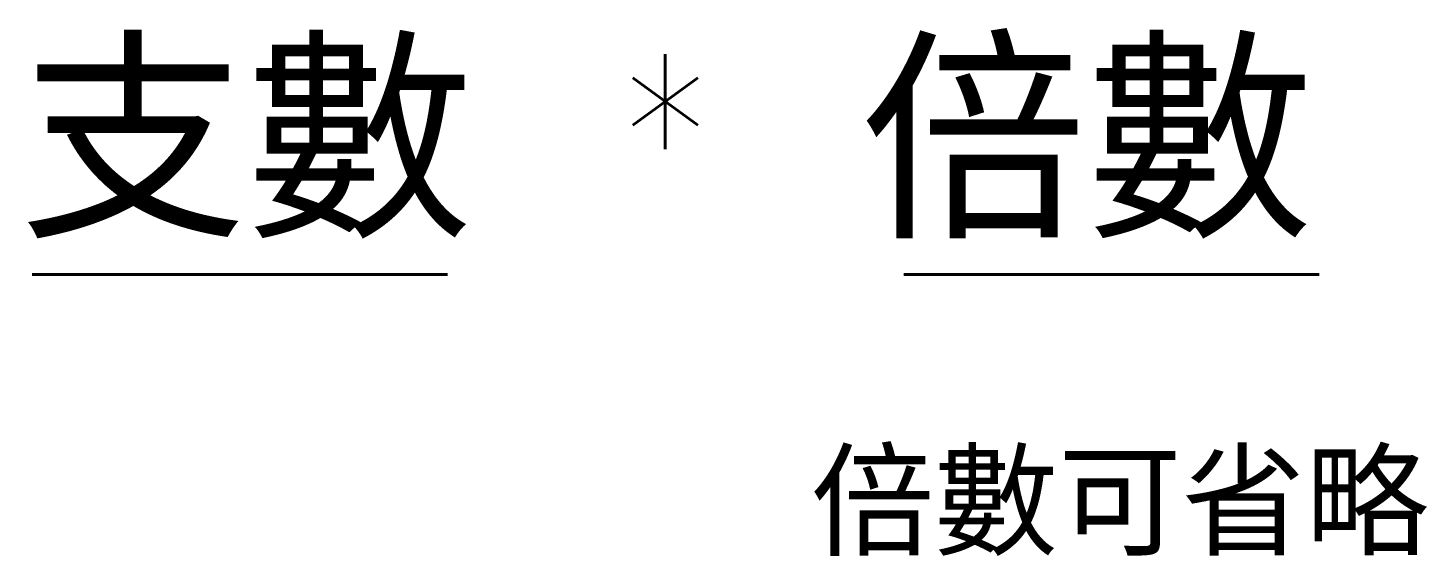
# Model space of a CAD drawing. Header units: millimetres. Extents: x 5 to 10041, y -3338 to 92.
# Drawn here: x 8273 to 8829, y -461 to -251 of the extents above; entities that cross this region are included whole.
import ezdxf
from ezdxf.enums import TextEntityAlignment as Align

# ---------------------------------------------------------------- set-up
doc = ezdxf.new("R2010")
doc.units = ezdxf.units.MM
doc.layers.add('1', color=1, linetype='Continuous', true_color=0xff0000)
doc.styles.add('textstyle352', font='standard')
doc.styles.add('textstyle353', font='standard')
doc.styles.add('textstyle364', font='standard')
doc.styles.add('textstyle365', font='standard')
doc.styles.add('textstyle367', font='standard')
doc.styles.add('textstyle372', font='standard')

msp = doc.modelspace()

# ---------------------------------------------------------------- texts
at = {"layer": '1', "color": 7}
for s, style, p in [('支數', 'textstyle365', (8359.88, -294.69)), ('倍數', 'textstyle367', (8693.64, -294.69))]:
    msp.add_text(s, height=66, dxfattribs=dict(at, style=style)).set_placement(p, align=Align.MIDDLE_CENTER)
at = {"layer": '1', "color": 1, "lineweight": 30, "true_color": 0xff0000, "style": 'textstyle352'}
msp.add_text('*', height=66, dxfattribs=at).set_placement((8526.22, -294.69), align=Align.MIDDLE_CENTER)
at = {"layer": '1', "color": 251, "true_color": 0x5b5b5b}
for style, p in [('textstyle364', (8357.2, -309.96)), ('textstyle353', (8703.44, -309.96))]:
    msp.add_text('____', height=66, dxfattribs=dict(at, style=style)).set_placement(p, align=Align.MIDDLE_CENTER)
at = {"layer": '1', "color": 3, "true_color": 0x00ff00, "style": 'textstyle372'}
msp.add_text('倍數可省略', height=36, dxfattribs=at).set_placement((8706.75, -439.02), align=Align.MIDDLE_CENTER)

doc.saveas('drawing.dxf')
